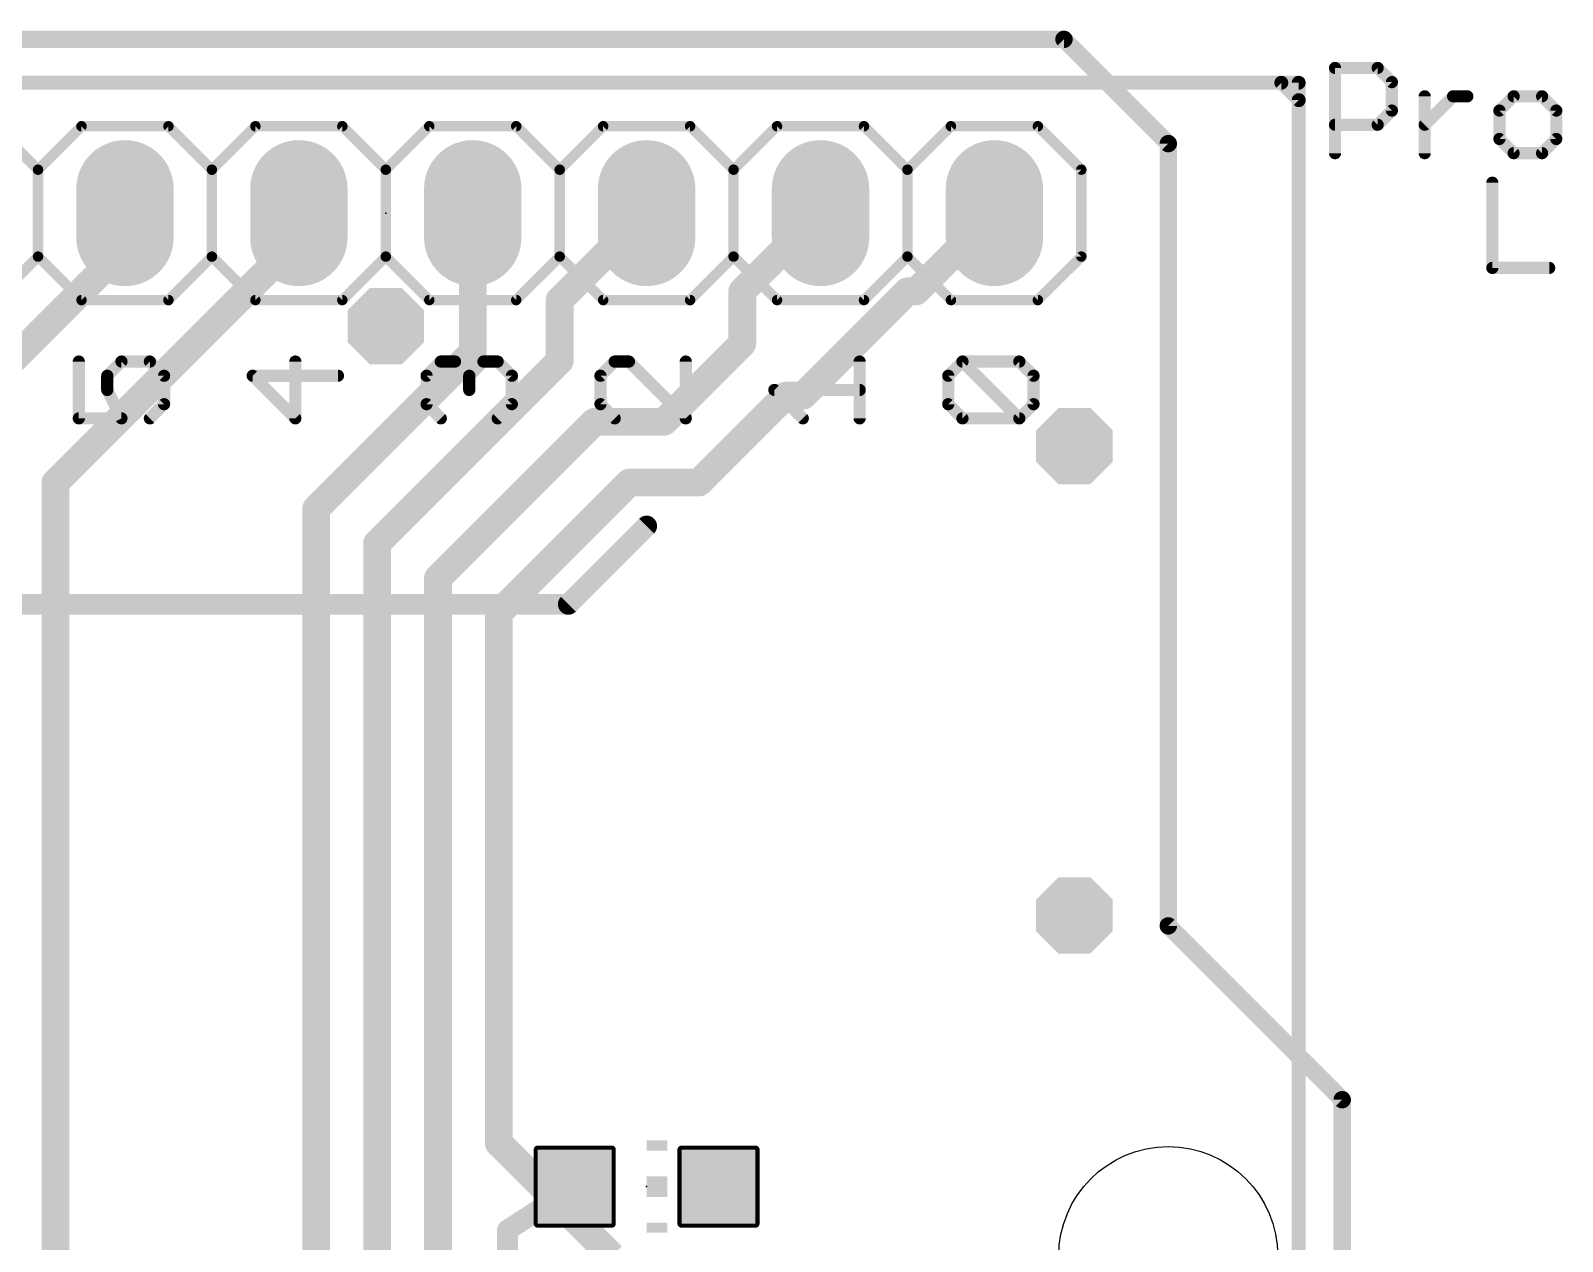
# Model space of a CAD drawing. Extents: x -20 to 130, y -23 to 56.
# Drawn here: x 49.42 to 71.8, y 35.78 to 53.47 of the extents above; entities that cross this region are included whole.
import ezdxf

# ---------------------------------------------------------------- set-up
doc = ezdxf.new("R2010")
doc.units = 0
for name, color, linetype in [('1', 22, 'CONTINUOUS'), ('16', 175, 'CONTINUOUS'), ('17', 82, 'CONTINUOUS'), ('18', 2, 'CONTINUOUS'), ('20', 7, 'CONTINUOUS'), ('21', 253, 'CONTINUOUS'), ('23', 7, 'CONTINUOUS')]:
    doc.layers.add(name, color=color, linetype=linetype)

# ---------------------------------------------------------------- blocks, each defined once
blk = doc.blocks.new('LONGP50')
at = {"const_width": 1}
blk.add_lwpolyline([(-0.25, 0), (0.25, 0)], dxfattribs=at)
at = {"const_width": 0.5}
for points in [[(-0.25, 0.25, 1), (-0.25, -0.25)], [(0.25, -0.25, 1), (0.25, 0.25)]]:
    blk.add_lwpolyline(points, format="xyb", dxfattribs=at)
blk = doc.blocks.new('RECT')
blk.add_solid([(-0.5, -0.5), (0.5, -0.5), (-0.5, 0.5), (0.5, 0.5)])
blk = doc.blocks.new('RECT192000X192000R10')
at = {"const_width": 0.06}
blk.add_lwpolyline([(0.57, -0.54), (0.57, 0.54, 0.4142), (0.54, 0.57), (-0.54, 0.57, 0.4142), (-0.57, 0.54), (-0.57, -0.54, 0.4142), (-0.54, -0.57), (0.54, -0.57, 0.4142)], format="xyb", close=True, dxfattribs=at)
blk.add_solid([(-0.555, -0.555), (0.555, -0.555), (-0.555, 0.555), (0.555, 0.555)])
blk = doc.blocks.new('OCTAGONV')
at = {"const_width": 0.5}
blk.add_lwpolyline([(-0.25, -0.1036), (-0.25, 0.1036), (-0.1036, 0.25), (0.1036, 0.25), (0.25, 0.1036), (0.25, -0.1036), (0.1036, -0.25), (-0.1036, -0.25), (-0.25, -0.1036), (-0.25, 0.1036)], dxfattribs=at)

msp = doc.modelspace()

# ---------------------------------------------------------------- linework, layer by layer
at = {"layer": '1'}
for points, const_width in [([(0.635, 52.705), (67.945, 52.705)], 0.2032), ([(67.945, 52.705), (67.945, 0.635)], 0.2032), ([(56.388, 35.941), (57.37, 36.576)], 0.3048), ([(56.388, 35.306), (56.388, 35.941)], 0.3048)]:
    msp.add_lwpolyline(points, dxfattribs=dict(at, const_width=const_width))
for points, const_width in [([(67.9958, 52.705, 1), (67.8942, 52.705)], 0.1016), ([(67.945, 52.6542, 1), (67.945, 52.7558)], 0.1016), ([(57.4114, 36.512, 1), (57.3286, 36.64)], 0.1524), ([(56.4642, 35.941, 1), (56.3118, 35.941)], 0.1524), ([(56.3466, 36.005, 1), (56.4294, 35.877)], 0.1524)]:
    msp.add_lwpolyline(points, format="xyb", dxfattribs=dict(at, const_width=const_width))
at = {"layer": '16'}
for points, const_width in [([(0.635, 52.705), (67.691, 52.705)], 0.2032), ([(67.691, 52.705), (67.945, 52.451)], 0.2032), ([(67.945, 52.451), (67.945, 0.635)], 0.2032), ([(50.8, 50.292), (50.8, 50.8)], 0.4064), ([(53.213, 50.292), (53.34, 50.8)], 0.4064), ([(55.88, 48.768), (55.88, 50.8)], 0.4064), ([(57.15, 49.53), (58.42, 50.8)], 0.4064), ([(59.817, 49.657), (60.96, 50.8)], 0.4064), ([(62.357, 49.657), (63.5, 50.8)], 0.4064), ([(48.641, 48.133), (50.8, 50.292)], 0.4064), ([(49.784, 46.863), (53.213, 50.292)], 0.4064), ([(57.15, 48.641), (57.15, 49.53)], 0.4064), ([(59.817, 48.895), (59.817, 49.657)], 0.4064), ([(60.706, 48.133), (62.23, 49.657)], 0.4064), ([(62.23, 49.657), (62.357, 49.657)], 0.4064), ([(58.674, 47.752), (59.817, 48.895)], 0.4064), ([(53.594, 46.482), (55.88, 48.768)], 0.4064), ([(54.483, 45.974), (57.15, 48.641)], 0.4064), ([(59.182, 46.863), (60.452, 48.133)], 0.4064), ([(60.452, 48.133), (60.706, 48.133)], 0.4064), ([(55.372, 45.466), (57.658, 47.752)], 0.4064), ([(57.658, 47.752), (58.674, 47.752)], 0.4064), ([(49.784, 27.178), (49.784, 46.863)], 0.4064), ([(56.261, 44.958), (58.166, 46.863)], 0.4064), ([(58.166, 46.863), (59.182, 46.863)], 0.4064), ([(53.594, 34.163), (53.594, 46.482)], 0.4064), ([(54.483, 34.417), (54.483, 45.974)], 0.4064), ([(55.372, 34.671), (55.372, 45.466)], 0.4064), ([(56.261, 37.211), (56.261, 44.958)], 0.4064), ([(57.912, 35.56), (56.261, 37.211)], 0.4064)]:
    msp.add_lwpolyline(points, dxfattribs=dict(at, const_width=const_width))
for points, const_width in [([(67.7269, 52.7409, 1), (67.6551, 52.6691)], 0.1016), ([(67.691, 52.6542, 1), (67.691, 52.7558)], 0.1016), ([(67.9958, 52.451, 1), (67.8942, 52.451)], 0.1016), ([(67.9091, 52.4151, 1), (67.9809, 52.4869)], 0.1016), ([(50.9016, 50.8, 1), (50.6984, 50.8)], 0.2032), ([(53.4386, 50.7754, 1), (53.2414, 50.8246)], 0.2032), ([(55.9816, 50.8, 1), (55.7784, 50.8)], 0.2032), ([(58.4918, 50.7282, 1), (58.3482, 50.8718)], 0.2032), ([(61.0318, 50.7282, 1), (60.8882, 50.8718)], 0.2032), ([(63.5718, 50.7282, 1), (63.4282, 50.8718)], 0.2032), ([(50.6984, 50.292, 1), (50.9016, 50.292)], 0.2032), ([(50.8718, 50.2202, 1), (50.7282, 50.3638)], 0.2032), ([(53.1144, 50.3166, 1), (53.3116, 50.2674)], 0.2032), ([(53.2848, 50.2202, 1), (53.1412, 50.3638)], 0.2032), ([(57.2516, 49.53, 1), (57.0484, 49.53)], 0.2032), ([(57.0782, 49.6018, 1), (57.2218, 49.4582)], 0.2032), ([(59.9186, 49.657, 1), (59.7154, 49.657)], 0.2032), ([(59.7452, 49.7288, 1), (59.8888, 49.5852)], 0.2032), ([(62.23, 49.7586, 1), (62.23, 49.5554)], 0.2032), ([(62.3018, 49.5852, 1), (62.1582, 49.7288)], 0.2032), ([(62.2852, 49.7288, 1), (62.4288, 49.5852)], 0.2032), ([(62.357, 49.5554, 1), (62.357, 49.7586)], 0.2032), ([(59.8888, 48.8232, 1), (59.7452, 48.9668)], 0.2032), ([(55.7784, 48.768, 1), (55.9816, 48.768)], 0.2032), ([(55.9518, 48.6962, 1), (55.8082, 48.8398)], 0.2032), ([(57.2218, 48.5692, 1), (57.0782, 48.7128)], 0.2032), ([(59.7154, 48.895, 1), (59.9186, 48.895)], 0.2032), ([(57.0484, 48.641, 1), (57.2516, 48.641)], 0.2032), ([(60.452, 48.2346, 1), (60.452, 48.0314)], 0.2032), ([(60.5238, 48.0612, 1), (60.3802, 48.2048)], 0.2032), ([(60.706, 48.0314, 1), (60.706, 48.2346)], 0.2032), ([(60.6342, 48.2048, 1), (60.7778, 48.0612)], 0.2032), ([(57.658, 47.8536, 1), (57.658, 47.6504)], 0.2032), ([(57.7298, 47.6802, 1), (57.5862, 47.8238)], 0.2032), ([(58.6022, 47.8238, 1), (58.7458, 47.6802)], 0.2032), ([(58.674, 47.6504, 1), (58.674, 47.8536)], 0.2032), ([(49.8856, 46.863, 1), (49.6824, 46.863)], 0.2032), ([(49.7122, 46.9348, 1), (49.8558, 46.7912)], 0.2032), ([(58.166, 46.9646, 1), (58.166, 46.7614)], 0.2032), ([(58.2378, 46.7912, 1), (58.0942, 46.9348)], 0.2032), ([(59.1102, 46.9348, 1), (59.2538, 46.7912)], 0.2032), ([(59.182, 46.7614, 1), (59.182, 46.9646)], 0.2032), ([(53.6956, 46.482, 1), (53.4924, 46.482)], 0.2032), ([(53.5222, 46.5538, 1), (53.6658, 46.4102)], 0.2032), ([(54.5846, 45.974, 1), (54.3814, 45.974)], 0.2032), ([(54.4112, 46.0458, 1), (54.5548, 45.9022)], 0.2032), ([(55.4736, 45.466, 1), (55.2704, 45.466)], 0.2032), ([(55.3002, 45.5378, 1), (55.4438, 45.3942)], 0.2032), ([(56.3626, 44.958, 1), (56.1594, 44.958)], 0.2032), ([(56.1892, 45.0298, 1), (56.3328, 44.8862)], 0.2032), ([(56.3328, 37.2828, 1), (56.1892, 37.1392)], 0.2032), ([(56.1594, 37.211, 1), (56.3626, 37.211)], 0.2032)]:
    msp.add_lwpolyline(points, format="xyb", dxfattribs=dict(at, const_width=const_width))
at = {"layer": '20', "const_width": 0.254}
for points in [[(1, 53.34), (64.516, 53.34)], [(64.516, 53.34), (66.04, 51.816)], [(66.04, 51.816), (66.04, 40.386)], [(66.04, 40.386), (68.58, 37.846)], [(68.58, 37.846), (68.58, 5.08)]]:
    msp.add_lwpolyline(points, dxfattribs=at)
at = {"layer": '20', "const_width": 0.127}
for points in [[(64.5609, 53.3849, 1), (64.4711, 53.2951)], [(64.516, 53.2765, 1), (64.516, 53.4035)], [(66.1035, 51.816, 1), (65.9765, 51.816)], [(65.9951, 51.7711, 1), (66.0849, 51.8609)], [(66.0849, 40.4309, 1), (65.9951, 40.3411)], [(65.9765, 40.386, 1), (66.1035, 40.386)], [(68.6435, 37.846, 1), (68.5165, 37.846)], [(68.5351, 37.8011, 1), (68.6249, 37.8909)]]:
    msp.add_lwpolyline(points, format="xyb", dxfattribs=at)
at = {"layer": '20'}
msp.add_circle((66.04, 35.56), 1.6, dxfattribs=at)
at = {"layer": '21'}
for points, const_width in [([(68.4757, 51.6763), (68.4757, 52.922)], 0.1778), ([(68.4757, 52.922), (69.0985, 52.922)], 0.1778), ([(69.0985, 52.922), (69.3061, 52.7144)], 0.1778), ([(69.3061, 52.7144), (69.3061, 52.2991)], 0.1778), ([(69.7854, 51.6763), (69.7854, 52.5067)], 0.1778), ([(69.7854, 52.0915), (70.2006, 52.5067)], 0.1778), ([(70.2006, 52.5067), (70.4083, 52.5067)], 0.1778), ([(71.0845, 52.5067), (70.8769, 52.2991)], 0.1778), ([(71.4997, 52.5067), (71.0845, 52.5067)], 0.1778), ([(71.7073, 52.2991), (71.4997, 52.5067)], 0.1778), ([(69.3061, 52.2991), (69.0985, 52.0915)], 0.1778), ([(70.8769, 52.2991), (70.8769, 51.8839)], 0.1778), ([(71.7073, 51.8839), (71.7073, 52.2991)], 0.1778), ([(49.53, 51.435), (48.895, 52.07)], 0.1524), ([(49.53, 51.435), (50.165, 52.07)], 0.1524), ([(50.165, 52.07), (51.435, 52.07)], 0.1524), ([(51.435, 52.07), (52.07, 51.435)], 0.1524), ([(52.07, 51.435), (52.705, 52.07)], 0.1524), ([(52.705, 52.07), (53.975, 52.07)], 0.1524), ([(53.975, 52.07), (54.61, 51.435)], 0.1524), ([(54.61, 51.435), (55.245, 52.07)], 0.1524), ([(55.245, 52.07), (56.515, 52.07)], 0.1524), ([(57.15, 51.435), (56.515, 52.07)], 0.1524), ([(57.15, 51.435), (57.785, 52.07)], 0.1524), ([(57.785, 52.07), (59.055, 52.07)], 0.1524), ([(59.055, 52.07), (59.69, 51.435)], 0.1524), ([(59.69, 51.435), (60.325, 52.07)], 0.1524), ([(60.325, 52.07), (61.595, 52.07)], 0.1524), ([(61.595, 52.07), (62.23, 51.435)], 0.1524), ([(62.23, 51.435), (62.865, 52.07)], 0.1524), ([(62.865, 52.07), (64.135, 52.07)], 0.1524), ([(64.77, 51.435), (64.135, 52.07)], 0.1524), ([(69.0985, 52.0915), (68.4757, 52.0915)], 0.1778), ([(70.8769, 51.8839), (71.0845, 51.6763)], 0.1778), ([(71.4997, 51.6763), (71.7073, 51.8839)], 0.1778), ([(71.0845, 51.6763), (71.4997, 51.6763)], 0.1778), ([(49.53, 50.165), (49.53, 51.435)], 0.1524), ([(52.07, 50.165), (52.07, 51.435)], 0.1524), ([(54.61, 50.165), (54.61, 51.435)], 0.1524), ([(57.15, 50.165), (57.15, 51.435)], 0.1524), ([(59.69, 50.165), (59.69, 51.435)], 0.1524), ([(62.23, 50.165), (62.23, 51.435)], 0.1524), ([(64.77, 50.165), (64.77, 51.435)], 0.1524), ([(70.7736, 51.2456), (70.7736, 49.9999)], 0.1778), ([(48.895, 49.53), (49.53, 50.165)], 0.1524), ([(50.165, 49.53), (49.53, 50.165)], 0.1524), ([(52.07, 50.165), (51.435, 49.53)], 0.1524), ([(52.705, 49.53), (52.07, 50.165)], 0.1524), ([(54.61, 50.165), (53.975, 49.53)], 0.1524), ([(55.245, 49.53), (54.61, 50.165)], 0.1524), ([(56.515, 49.53), (57.15, 50.165)], 0.1524), ([(57.785, 49.53), (57.15, 50.165)], 0.1524), ([(59.69, 50.165), (59.055, 49.53)], 0.1524), ([(60.325, 49.53), (59.69, 50.165)], 0.1524), ([(62.23, 50.165), (61.595, 49.53)], 0.1524), ([(62.865, 49.53), (62.23, 50.165)], 0.1524), ([(64.135, 49.53), (64.77, 50.165)], 0.1524), ([(70.7736, 49.9999), (71.6041, 49.9999)], 0.1778), ([(51.435, 49.53), (50.165, 49.53)], 0.1524), ([(53.975, 49.53), (52.705, 49.53)], 0.1524), ([(56.515, 49.53), (55.245, 49.53)], 0.1524), ([(59.055, 49.53), (57.785, 49.53)], 0.1524), ([(61.595, 49.53), (60.325, 49.53)], 0.1524), ([(64.135, 49.53), (62.865, 49.53)], 0.1524), ([(50.1258, 48.6316), (50.1258, 47.8012)], 0.1778), ([(50.5411, 48.424), (50.7487, 48.6316)], 0.1778), ([(50.7487, 48.6316), (51.1639, 48.6316)], 0.1778), ([(51.1639, 48.6316), (51.3715, 48.424)], 0.1778), ([(53.2887, 47.8012), (53.2887, 48.6316)], 0.1778), ([(55.2058, 48.424), (55.4134, 48.6316)], 0.1778), ([(55.4134, 48.6316), (55.6211, 48.6316)], 0.1778), ([(55.6211, 48.6316), (55.8287, 48.424)], 0.1778), ([(55.8287, 48.424), (56.0363, 48.6316)], 0.1778), ([(56.0363, 48.6316), (56.2439, 48.6316)], 0.1778), ([(56.2439, 48.6316), (56.4515, 48.424)], 0.1778), ([(57.9534, 48.6316), (57.7458, 48.424)], 0.1778), ([(58.1611, 48.6316), (57.9534, 48.6316)], 0.1778), ([(58.9915, 47.8012), (58.1611, 48.6316)], 0.1778), ([(58.9915, 48.6316), (58.9915, 47.8012)], 0.1778), ([(61.5315, 47.8012), (61.5315, 48.6316)], 0.1778), ([(62.8258, 48.424), (63.0334, 48.6316)], 0.1778), ([(63.0334, 48.6316), (63.8639, 48.6316)], 0.1778), ([(63.8639, 47.8012), (63.0334, 48.6316)], 0.1778), ([(63.8639, 48.6316), (64.0715, 48.424)], 0.1778), ([(50.5411, 48.2164), (50.5411, 48.424)], 0.1778), ([(51.3715, 48.424), (51.3715, 48.0088)], 0.1778), ([(53.9115, 48.424), (52.6658, 48.424)], 0.1778), ([(52.6658, 48.424), (53.2887, 47.8012)], 0.1778), ([(55.2058, 48.0088), (55.2058, 48.424)], 0.1778), ([(55.8287, 48.424), (55.8287, 48.2164)], 0.1778), ([(56.4515, 48.424), (56.4515, 48.0088)], 0.1778), ([(57.7458, 48.424), (57.7458, 48.0088)], 0.1778), ([(62.8258, 48.0088), (62.8258, 48.424)], 0.1778), ([(64.0715, 48.424), (64.0715, 48.0088)], 0.1778), ([(50.7487, 47.8012), (50.5411, 48.2164)], 0.1778), ([(60.7011, 47.8012), (60.2858, 48.2164)], 0.1778), ([(60.2858, 48.2164), (61.5315, 48.2164)], 0.1778), ([(50.1258, 47.8012), (50.7487, 47.8012)], 0.1778), ([(51.3715, 48.0088), (51.1639, 47.8012)], 0.1778), ([(55.4134, 47.8012), (55.2058, 48.0088)], 0.1778), ([(56.4515, 48.0088), (56.2439, 47.8012)], 0.1778), ([(57.7458, 48.0088), (57.9534, 47.8012)], 0.1778), ([(63.0334, 47.8012), (62.8258, 48.0088)], 0.1778), ([(63.8639, 47.8012), (63.0334, 47.8012)], 0.1778), ([(64.0715, 48.0088), (63.8639, 47.8012)], 0.1778), ([(58.42, 46.228), (57.277, 45.085)], 0.3048), ([(57.277, 45.085), (49.149, 45.085)], 0.3048)]:
    msp.add_lwpolyline(points, dxfattribs=dict(at, const_width=const_width))
for points, const_width in [([(68.5201, 52.922, 1), (68.4312, 52.922)], 0.0889), ([(68.4757, 52.9664, 1), (68.4757, 52.8775)], 0.0889), ([(69.13, 52.9534, 1), (69.0671, 52.8905)], 0.0889), ([(69.0985, 52.8775, 1), (69.0985, 52.9664)], 0.0889), ([(69.3506, 52.7144, 1), (69.2617, 52.7144)], 0.0889), ([(69.2747, 52.6829, 1), (69.3376, 52.7458)], 0.0889), ([(69.8299, 52.5067, 1), (69.741, 52.5067)], 0.0889), ([(70.2006, 52.5512, 1), (70.2006, 52.4623)], 0.0889), ([(70.2321, 52.4753, 1), (70.1692, 52.5382)], 0.0889), ([(70.4083, 52.4623, 1), (70.4083, 52.5512)], 0.0889), ([(71.0845, 52.5512, 1), (71.0845, 52.4623)], 0.0889), ([(71.1159, 52.4753, 1), (71.053, 52.5382)], 0.0889), ([(71.5311, 52.5382, 1), (71.4683, 52.4753)], 0.0889), ([(71.4997, 52.4623, 1), (71.4997, 52.5512)], 0.0889), ([(69.3376, 52.2677, 1), (69.2747, 52.3306)], 0.0889), ([(70.8454, 52.3306, 1), (70.9083, 52.2677)], 0.0889), ([(70.9213, 52.2991, 1), (70.8324, 52.2991)], 0.0889), ([(71.7517, 52.2991, 1), (71.6628, 52.2991)], 0.0889), ([(71.6759, 52.2677, 1), (71.7387, 52.3306)], 0.0889), ([(50.165, 52.1081, 1), (50.165, 52.0319)], 0.0762), ([(50.1919, 52.0431, 1), (50.1381, 52.0969)], 0.0762), ([(51.4619, 52.0969, 1), (51.4081, 52.0431)], 0.0762), ([(51.435, 52.0319, 1), (51.435, 52.1081)], 0.0762), ([(52.705, 52.1081, 1), (52.705, 52.0319)], 0.0762), ([(52.7319, 52.0431, 1), (52.6781, 52.0969)], 0.0762), ([(54.0019, 52.0969, 1), (53.9481, 52.0431)], 0.0762), ([(53.975, 52.0319, 1), (53.975, 52.1081)], 0.0762), ([(55.245, 52.1081, 1), (55.245, 52.0319)], 0.0762), ([(55.2719, 52.0431, 1), (55.2181, 52.0969)], 0.0762), ([(56.5419, 52.0969, 1), (56.4881, 52.0431)], 0.0762), ([(56.515, 52.0319, 1), (56.515, 52.1081)], 0.0762), ([(57.785, 52.1081, 1), (57.785, 52.0319)], 0.0762), ([(57.8119, 52.0431, 1), (57.7581, 52.0969)], 0.0762), ([(59.0819, 52.0969, 1), (59.0281, 52.0431)], 0.0762), ([(59.055, 52.0319, 1), (59.055, 52.1081)], 0.0762), ([(60.325, 52.1081, 1), (60.325, 52.0319)], 0.0762), ([(60.3519, 52.0431, 1), (60.2981, 52.0969)], 0.0762), ([(61.6219, 52.0969, 1), (61.5681, 52.0431)], 0.0762), ([(61.595, 52.0319, 1), (61.595, 52.1081)], 0.0762), ([(62.865, 52.1081, 1), (62.865, 52.0319)], 0.0762), ([(62.8919, 52.0431, 1), (62.8381, 52.0969)], 0.0762), ([(64.1619, 52.0969, 1), (64.1081, 52.0431)], 0.0762), ([(64.135, 52.0319, 1), (64.135, 52.1081)], 0.0762), ([(68.4757, 52.136, 1), (68.4757, 52.0471)], 0.0889), ([(69.0671, 52.1229, 1), (69.13, 52.0601)], 0.0889), ([(69.0985, 52.0471, 1), (69.0985, 52.136)], 0.0889), ([(69.2617, 52.2991, 1), (69.3506, 52.2991)], 0.0889), ([(69.754, 52.1229, 1), (69.8168, 52.0601)], 0.0889), ([(70.9083, 51.9153, 1), (70.8454, 51.8525)], 0.0889), ([(70.8324, 51.8839, 1), (70.9213, 51.8839)], 0.0889), ([(71.6628, 51.8839, 1), (71.7517, 51.8839)], 0.0889), ([(71.7387, 51.8525, 1), (71.6759, 51.9153)], 0.0889), ([(68.4312, 51.6763, 1), (68.5201, 51.6763)], 0.0889), ([(69.741, 51.6763, 1), (69.8299, 51.6763)], 0.0889), ([(71.0845, 51.7208, 1), (71.0845, 51.6319)], 0.0889), ([(71.053, 51.6449, 1), (71.1159, 51.7077)], 0.0889), ([(71.4683, 51.7077, 1), (71.5311, 51.6449)], 0.0889), ([(71.4997, 51.6319, 1), (71.4997, 51.7208)], 0.0889), ([(49.5681, 51.435, 1), (49.4919, 51.435)], 0.0762), ([(49.5031, 51.4619, 1), (49.5569, 51.4081)], 0.0762), ([(49.5031, 51.4081, 1), (49.5569, 51.4619)], 0.0762), ([(52.1081, 51.435, 1), (52.0319, 51.435)], 0.0762), ([(52.0431, 51.4619, 1), (52.0969, 51.4081)], 0.0762), ([(52.0431, 51.4081, 1), (52.0969, 51.4619)], 0.0762), ([(54.6481, 51.435, 1), (54.5719, 51.435)], 0.0762), ([(54.5831, 51.4619, 1), (54.6369, 51.4081)], 0.0762), ([(54.5831, 51.4081, 1), (54.6369, 51.4619)], 0.0762), ([(57.1881, 51.435, 1), (57.1119, 51.435)], 0.0762), ([(57.1231, 51.4619, 1), (57.1769, 51.4081)], 0.0762), ([(57.1231, 51.4081, 1), (57.1769, 51.4619)], 0.0762), ([(59.7281, 51.435, 1), (59.6519, 51.435)], 0.0762), ([(59.6631, 51.4619, 1), (59.7169, 51.4081)], 0.0762), ([(59.6631, 51.4081, 1), (59.7169, 51.4619)], 0.0762), ([(62.2681, 51.435, 1), (62.1919, 51.435)], 0.0762), ([(62.2031, 51.4619, 1), (62.2569, 51.4081)], 0.0762), ([(62.2031, 51.4081, 1), (62.2569, 51.4619)], 0.0762), ([(64.8081, 51.435, 1), (64.7319, 51.435)], 0.0762), ([(64.7431, 51.4081, 1), (64.7969, 51.4619)], 0.0762), ([(70.8181, 51.2456, 1), (70.7292, 51.2456)], 0.0889), ([(49.4919, 50.165, 1), (49.5681, 50.165)], 0.0762), ([(49.5569, 50.1919, 1), (49.5031, 50.1381)], 0.0762), ([(49.5569, 50.1381, 1), (49.5031, 50.1919)], 0.0762), ([(52.0319, 50.165, 1), (52.1081, 50.165)], 0.0762), ([(52.0969, 50.1919, 1), (52.0431, 50.1381)], 0.0762), ([(52.0969, 50.1381, 1), (52.0431, 50.1919)], 0.0762), ([(54.5719, 50.165, 1), (54.6481, 50.165)], 0.0762), ([(54.6369, 50.1919, 1), (54.5831, 50.1381)], 0.0762), ([(54.6369, 50.1381, 1), (54.5831, 50.1919)], 0.0762), ([(57.1119, 50.165, 1), (57.1881, 50.165)], 0.0762), ([(57.1769, 50.1919, 1), (57.1231, 50.1381)], 0.0762), ([(57.1769, 50.1381, 1), (57.1231, 50.1919)], 0.0762), ([(59.6519, 50.165, 1), (59.7281, 50.165)], 0.0762), ([(59.7169, 50.1919, 1), (59.6631, 50.1381)], 0.0762), ([(59.7169, 50.1381, 1), (59.6631, 50.1919)], 0.0762), ([(62.1919, 50.165, 1), (62.2681, 50.165)], 0.0762), ([(62.2569, 50.1919, 1), (62.2031, 50.1381)], 0.0762), ([(62.2569, 50.1381, 1), (62.2031, 50.1919)], 0.0762), ([(64.7319, 50.165, 1), (64.8081, 50.165)], 0.0762), ([(64.7969, 50.1381, 1), (64.7431, 50.1919)], 0.0762), ([(70.7736, 50.0444, 1), (70.7736, 49.9555)], 0.0889), ([(70.7292, 49.9999, 1), (70.8181, 49.9999)], 0.0889), ([(71.6041, 49.9555, 1), (71.6041, 50.0444)], 0.0889), ([(50.165, 49.5681, 1), (50.165, 49.4919)], 0.0762), ([(50.1381, 49.5031, 1), (50.1919, 49.5569)], 0.0762), ([(51.4081, 49.5569, 1), (51.4619, 49.5031)], 0.0762), ([(51.435, 49.4919, 1), (51.435, 49.5681)], 0.0762), ([(52.705, 49.5681, 1), (52.705, 49.4919)], 0.0762), ([(52.6781, 49.5031, 1), (52.7319, 49.5569)], 0.0762), ([(53.9481, 49.5569, 1), (54.0019, 49.5031)], 0.0762), ([(53.975, 49.4919, 1), (53.975, 49.5681)], 0.0762), ([(55.245, 49.5681, 1), (55.245, 49.4919)], 0.0762), ([(55.2181, 49.5031, 1), (55.2719, 49.5569)], 0.0762), ([(56.4881, 49.5569, 1), (56.5419, 49.5031)], 0.0762), ([(56.515, 49.4919, 1), (56.515, 49.5681)], 0.0762), ([(57.785, 49.5681, 1), (57.785, 49.4919)], 0.0762), ([(57.7581, 49.5031, 1), (57.8119, 49.5569)], 0.0762), ([(59.0281, 49.5569, 1), (59.0819, 49.5031)], 0.0762), ([(59.055, 49.4919, 1), (59.055, 49.5681)], 0.0762), ([(60.325, 49.5681, 1), (60.325, 49.4919)], 0.0762), ([(60.2981, 49.5031, 1), (60.3519, 49.5569)], 0.0762), ([(61.5681, 49.5569, 1), (61.6219, 49.5031)], 0.0762), ([(61.595, 49.4919, 1), (61.595, 49.5681)], 0.0762), ([(62.865, 49.5681, 1), (62.865, 49.4919)], 0.0762), ([(62.8381, 49.5031, 1), (62.8919, 49.5569)], 0.0762), ([(64.1081, 49.5569, 1), (64.1619, 49.5031)], 0.0762), ([(64.135, 49.4919, 1), (64.135, 49.5681)], 0.0762), ([(50.1703, 48.6316, 1), (50.0814, 48.6316)], 0.0889), ([(50.7487, 48.6761, 1), (50.7487, 48.5872)], 0.0889), ([(50.7801, 48.6002, 1), (50.7172, 48.663)], 0.0889), ([(51.1953, 48.663, 1), (51.1325, 48.6002)], 0.0889), ([(51.1639, 48.5872, 1), (51.1639, 48.6761)], 0.0889), ([(53.3331, 48.6316, 1), (53.2442, 48.6316)], 0.0889), ([(55.4134, 48.6761, 1), (55.4134, 48.5872)], 0.0889), ([(55.4449, 48.6002, 1), (55.382, 48.663)], 0.0889), ([(55.6525, 48.663, 1), (55.5896, 48.6002)], 0.0889), ([(55.6211, 48.5872, 1), (55.6211, 48.6761)], 0.0889), ([(56.0363, 48.6761, 1), (56.0363, 48.5872)], 0.0889), ([(56.0677, 48.6002, 1), (56.0049, 48.663)], 0.0889), ([(56.2753, 48.663, 1), (56.2125, 48.6002)], 0.0889), ([(56.2439, 48.5872, 1), (56.2439, 48.6761)], 0.0889), ([(57.9534, 48.6761, 1), (57.9534, 48.5872)], 0.0889), ([(57.9849, 48.6002, 1), (57.922, 48.663)], 0.0889), ([(58.1925, 48.663, 1), (58.1296, 48.6002)], 0.0889), ([(58.1611, 48.5872, 1), (58.1611, 48.6761)], 0.0889), ([(59.0359, 48.6316, 1), (58.9471, 48.6316)], 0.0889), ([(61.5759, 48.6316, 1), (61.4871, 48.6316)], 0.0889), ([(63.0334, 48.6761, 1), (63.0334, 48.5872)], 0.0889), ([(63.0649, 48.663, 1), (63.002, 48.6002)], 0.0889), ([(63.0649, 48.6002, 1), (63.002, 48.663)], 0.0889), ([(63.8953, 48.663, 1), (63.8325, 48.6002)], 0.0889), ([(63.8639, 48.5872, 1), (63.8639, 48.6761)], 0.0889), ([(50.5855, 48.424, 1), (50.4966, 48.424)], 0.0889), ([(50.5096, 48.4554, 1), (50.5725, 48.3926)], 0.0889), ([(51.416, 48.424, 1), (51.3271, 48.424)], 0.0889), ([(51.3401, 48.3926, 1), (51.4029, 48.4554)], 0.0889), ([(52.6658, 48.4685, 1), (52.6658, 48.3796)], 0.0889), ([(52.6973, 48.4554, 1), (52.6344, 48.3926)], 0.0889), ([(53.9115, 48.3796, 1), (53.9115, 48.4685)], 0.0889), ([(55.2503, 48.424, 1), (55.1614, 48.424)], 0.0889), ([(55.1744, 48.4554, 1), (55.2373, 48.3926)], 0.0889), ([(55.8731, 48.424, 1), (55.7842, 48.424)], 0.0889), ([(55.7972, 48.4554, 1), (55.8601, 48.3926)], 0.0889), ([(55.7972, 48.3926, 1), (55.8601, 48.4554)], 0.0889), ([(56.496, 48.424, 1), (56.4071, 48.424)], 0.0889), ([(56.4201, 48.3926, 1), (56.4829, 48.4554)], 0.0889), ([(57.7903, 48.424, 1), (57.7014, 48.424)], 0.0889), ([(57.7144, 48.4554, 1), (57.7773, 48.3926)], 0.0889), ([(62.8703, 48.424, 1), (62.7814, 48.424)], 0.0889), ([(62.7944, 48.4554, 1), (62.8573, 48.3926)], 0.0889), ([(64.1159, 48.424, 1), (64.0271, 48.424)], 0.0889), ([(64.0401, 48.3926, 1), (64.1029, 48.4554)], 0.0889), ([(50.5808, 48.2363, 1), (50.5013, 48.1965)], 0.0889), ([(50.4966, 48.2164, 1), (50.5855, 48.2164)], 0.0889), ([(55.7842, 48.2164, 1), (55.8731, 48.2164)], 0.0889), ([(60.2858, 48.2608, 1), (60.2858, 48.1719)], 0.0889), ([(60.3173, 48.2478, 1), (60.2544, 48.185)], 0.0889), ([(61.5315, 48.1719, 1), (61.5315, 48.2608)], 0.0889), ([(50.1258, 47.8456, 1), (50.1258, 47.7567)], 0.0889), ([(50.7487, 47.7567, 1), (50.7487, 47.8456)], 0.0889), ([(51.3271, 48.0088, 1), (51.416, 48.0088)], 0.0889), ([(51.4029, 47.9774, 1), (51.3401, 48.0402)], 0.0889), ([(55.2373, 48.0402, 1), (55.1744, 47.9774)], 0.0889), ([(55.1614, 48.0088, 1), (55.2503, 48.0088)], 0.0889), ([(56.4071, 48.0088, 1), (56.496, 48.0088)], 0.0889), ([(56.4829, 47.9774, 1), (56.4201, 48.0402)], 0.0889), ([(57.7773, 48.0402, 1), (57.7144, 47.9774)], 0.0889), ([(57.7014, 48.0088, 1), (57.7903, 48.0088)], 0.0889), ([(62.8573, 48.0402, 1), (62.7944, 47.9774)], 0.0889), ([(62.7814, 48.0088, 1), (62.8703, 48.0088)], 0.0889), ([(63.0334, 47.8456, 1), (63.0334, 47.7567)], 0.0889), ([(63.8639, 47.7567, 1), (63.8639, 47.8456)], 0.0889), ([(64.0271, 48.0088, 1), (64.1159, 48.0088)], 0.0889), ([(64.1029, 47.9774, 1), (64.0401, 48.0402)], 0.0889), ([(50.0814, 47.8012, 1), (50.1703, 47.8012)], 0.0889), ([(50.7089, 47.7813, 1), (50.7884, 47.8211)], 0.0889), ([(51.1325, 47.8326, 1), (51.1953, 47.7697)], 0.0889), ([(53.2442, 47.8012, 1), (53.3331, 47.8012)], 0.0889), ([(53.2572, 47.7697, 1), (53.3201, 47.8326)], 0.0889), ([(55.382, 47.7697, 1), (55.4449, 47.8326)], 0.0889), ([(56.2125, 47.8326, 1), (56.2753, 47.7697)], 0.0889), ([(57.922, 47.7697, 1), (57.9849, 47.8326)], 0.0889), ([(58.9471, 47.8012, 1), (59.0359, 47.8012)], 0.0889), ([(58.9601, 47.7697, 1), (59.0229, 47.8326)], 0.0889), ([(60.6696, 47.7697, 1), (60.7325, 47.8326)], 0.0889), ([(61.4871, 47.8012, 1), (61.5759, 47.8012)], 0.0889), ([(63.002, 47.7697, 1), (63.0649, 47.8326)], 0.0889), ([(63.8325, 47.8326, 1), (63.8953, 47.7697)], 0.0889), ([(63.8325, 47.7697, 1), (63.8953, 47.8326)], 0.0889), ([(58.4739, 46.1741, 1), (58.3661, 46.2819)], 0.1524), ([(57.2231, 45.1389, 1), (57.3309, 45.0311)], 0.1524), ([(57.277, 45.0088, 1), (57.277, 45.1612)], 0.1524)]:
    msp.add_lwpolyline(points, format="xyb", dxfattribs=dict(at, const_width=const_width))
at = {"layer": '23'}
for p in [(54.61, 50.8), (58.42, 36.576)]:
    msp.add_point(p, dxfattribs=at)

# ---------------------------------------------------------------- block references
at = {"layer": '1', "rotation": 270}
for p in [(57.37, 36.576), (59.47, 36.576)]:
    msp.add_blockref('RECT192000X192000R10', p, dxfattribs=at)
at = {"layer": '17', "xscale": 1.4224, "yscale": 1.4224, "rotation": 270}
for p in [(50.8, 50.8), (50.8, 50.8), (53.34, 50.8), (53.34, 50.8), (55.88, 50.8), (55.88, 50.8), (58.42, 50.8), (58.42, 50.8), (60.96, 50.8), (60.96, 50.8), (63.5, 50.8), (63.5, 50.8)]:
    msp.add_blockref('LONGP50', p, dxfattribs=at)
at = {"layer": '18', "xscale": 1.1176, "yscale": 1.1176}
for p in [(54.61, 49.149), (54.61, 49.149), (64.6684, 47.3964), (64.6684, 47.3964), (64.6684, 40.5384), (64.6684, 40.5384)]:
    msp.add_blockref('OCTAGONV', p, dxfattribs=at)
at = {"layer": '21', "yscale": 0.3, "rotation": 270}
for p, xscale in [((58.57, 37.176), 0.15), ((58.57, 36.576), 0.3), ((58.57, 35.976), 0.15)]:
    msp.add_blockref('RECT', p, dxfattribs=dict(at, xscale=xscale))

doc.saveas('drawing.dxf')
